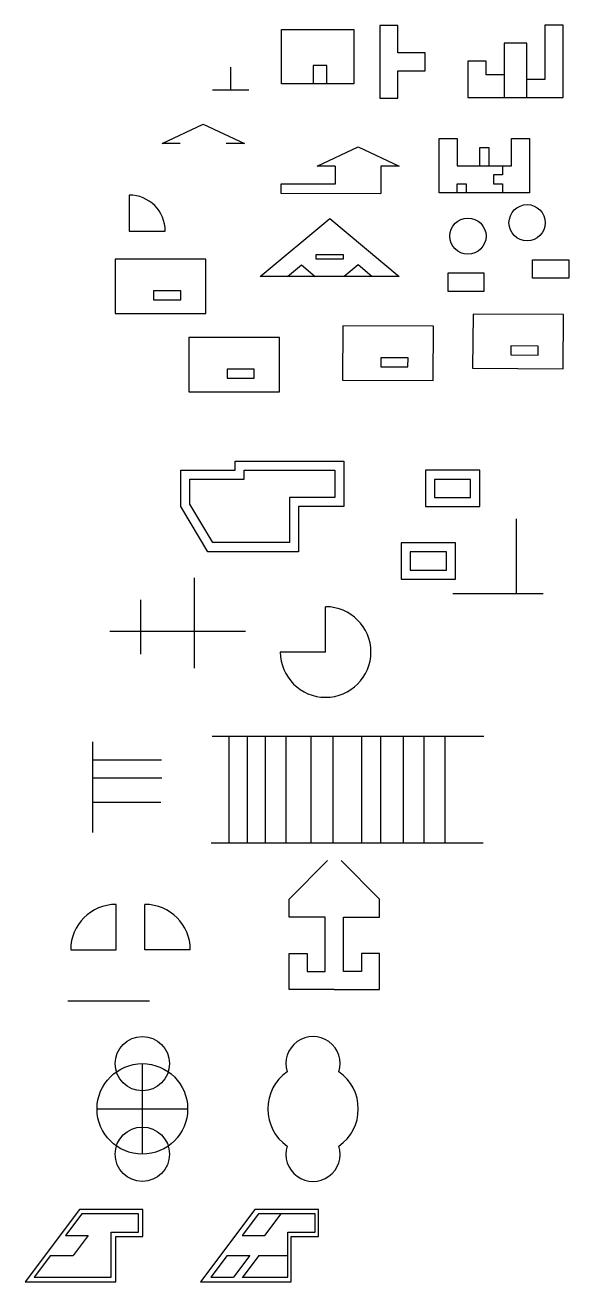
# Model space of a CAD drawing. Header units: metres. Extents: x 2355 to 2955, y 46 to 1434.
import ezdxf

# ---------------------------------------------------------------- set-up
doc = ezdxf.new("R2010")
doc.units = ezdxf.units.M

msp = doc.modelspace()

# ---------------------------------------------------------------- linework, layer by layer
for p, q in [((2909.1, 1414.2), (2884.1, 1414.2)), ((2884.1, 1414.2), (2884.1, 1354.2)), ((2909.1, 1354.2), (2909.1, 1414.2)), ((2688.3, 1389.4), (2673.3, 1389.4)), ((2673.3, 1389.4), (2673.3, 1369.4)), ((2688.3, 1369.4), (2688.3, 1389.4)), ((2864.1, 1394.2), (2844.1, 1394.2)), ((2844.1, 1394.2), (2844.1, 1354.2)), ((2864.1, 1379.2), (2864.1, 1394.2)), ((2884.1, 1379.2), (2864.1, 1379.2)), ((2562.3, 1362.6), (2582.3, 1362.6)), ((2582.3, 1362.6), (2602.3, 1362.6)), ((2506.6, 1303.6), (2552, 1324.7)), ((2552, 1324.7), (2597.3, 1303.6)), ((2526.6, 1303.6), (2506.6, 1303.6)), ((2597.3, 1303.6), (2577.3, 1303.6)), ((2697.6, 1278.5), (2697.6, 1258.5)), ((2768, 1278.3), (2748, 1278.3)), ((2748, 1278.3), (2748, 1248.3)), ((2882.2, 1278.9), (2882.2, 1268.9)), ((2882.2, 1268.9), (2872.2, 1268.9)), ((2872.2, 1268.9), (2872.2, 1258.9)), ((2697.6, 1258.5), (2637.6, 1258.5)), ((2637.6, 1258.5), (2637.6, 1258.5)), ((2637.6, 1258.5), (2637.6, 1248.5)), ((2872.2, 1258.9), (2882.2, 1258.9)), ((2882.2, 1258.9), (2882.2, 1248.9)), ((2637.6, 1248.5), (2748, 1248.3)), ((2912.2, 1248.9), (2812.2, 1248.9)), ((2614.9, 1156.4), (2691.5, 1220.7)), ((2691.5, 1220.7), (2768.1, 1156.4)), ((2768.1, 1156.4), (2614.9, 1156.4)), ((2897.5, 889), (2897.5, 806.3)), ((2541.8, 823.8), (2541.8, 723.8)), ((2827.3, 806.3), (2927.3, 806.3)), ((2482.8, 799.3), (2482.8, 739.3)), ((2687, 741.7), (2687, 791.7)), ((2448.7, 764.9), (2598.7, 764.9)), ((2687, 741.7), (2637, 741.7)), ((2429.7, 642.4), (2429.7, 542.4)), ((2561.7, 648.9), (2861.7, 648.9)), ((2580.1, 648.9), (2580.1, 530.8)), ((2600.4, 648.9), (2600.4, 530.8)), ((2620.3, 648.9), (2620.3, 530.8)), ((2642.9, 648.9), (2642.9, 530.8)), ((2670.5, 648.9), (2670.5, 530.8)), ((2695, 648.9), (2695, 530.8)), ((2726.6, 648.9), (2726.6, 530.8)), ((2747.5, 648.9), (2747.5, 530.8)), ((2772.6, 648.9), (2772.6, 530.8)), ((2795.5, 648.9), (2795.5, 530.8)), ((2818.6, 648.9), (2818.6, 530.8)), ((2580.1, 629.9), (2580.1, 629.9)), ((2580.1, 629.9), (2580.1, 629.9)), ((2429.7, 622.5), (2505.8, 622.5)), ((2429.7, 602.6), (2506.1, 602.6)), ((2429.7, 575.9), (2505.2, 575.9)), ((2695, 575.9), (2695, 575.9)), ((2560.8, 530.8), (2860.8, 530.8)), ((2455.6, 412.9), (2455.6, 462.9)), ((2487.6, 412.9), (2487.6, 462.9)), ((2405.6, 412.9), (2455.6, 412.9)), ((2537.6, 412.9), (2487.6, 412.9)), ((2402.6, 356.3), (2492.6, 356.3)), ((2484.7, 187), (2484.7, 287)), ((2434.7, 237), (2534.7, 237)), ((2619.8, 97), (2637.8, 121)), ((2399.8, 97), (2424.8, 97)), ((2424.8, 97), (2408.3, 75)), ((2594.8, 97), (2619.8, 97)), ((2603.3, 75), (2585.3, 51)), ((2613.3, 75), (2595, 50.6)), ((2613.3, 75), (2645.3, 75))]:
    msp.add_line(p, q)
for points in [[(2746.8, 1433.6), (2746.8, 1353.6), (2766.8, 1353.6), (2766.8, 1383.6), (2796.8, 1383.6), (2796.8, 1403.6), (2766.8, 1403.6), (2766.8, 1433.6), (2746.8, 1433.6)], [(2844.1, 1354.2), (2949.1, 1354.2), (2949.1, 1434.2), (2929.1, 1434.2), (2929.1, 1374.2), (2909.1, 1374.2)], [(2638.3, 1429.4), (2718.3, 1429.4), (2718.3, 1369.4), (2638.3, 1369.4), (2638.3, 1429.4)], [(2562.3, 1362.6), (2582.3, 1362.6), (2582.3, 1387.6)], [(2812.2, 1248.9), (2812.2, 1308.9), (2832.2, 1308.9), (2832.2, 1278.9), (2892.2, 1278.9), (2892.2, 1308.9), (2912.2, 1308.9), (2912.2, 1248.9)], [(2697.6, 1278.5), (2677.6, 1278.5), (2722.8, 1299.8), (2768, 1278.3)], [(2857.2, 1278.9), (2857.2, 1298.9), (2867.2, 1298.9), (2867.2, 1278.9)], [(2832.2, 1248.9), (2832.2, 1258.9), (2842.2, 1258.9), (2842.2, 1248.9)], [(2470, 1246.5), (2470, 1206.5), (2510, 1206.5)], [(2691.5, 1180.7), (2706.5, 1180.7), (2706.5, 1175.7), (2676.5, 1175.7), (2676.5, 1180.7), (2691.5, 1180.7)], [(2644.9, 1156.4), (2660.2, 1169.3), (2675.5, 1156.4)], [(2738.1, 1156.4), (2722.8, 1169.3), (2707.4, 1156.4)], [(2527, 902.5), (2527, 942.5), (2587, 942.5), (2587, 952.5), (2707, 952.5), (2707, 902.5), (2657, 902.5), (2657, 852.5), (2557, 852.5), (2527, 902.5)], [(2797.1, 942.4), (2797.1, 902.4), (2857.1, 902.4), (2857.1, 942.4), (2797.1, 942.4)], [(2696.6, 368.8), (2646.6, 368.8), (2646.6, 408.8), (2666.6, 408.8), (2666.6, 388.8), (2686.6, 388.8), (2686.6, 448.8), (2646.6, 448.8), (2646.6, 468.8), (2689, 511.3)], [(2696.6, 368.8), (2746.6, 368.8), (2746.6, 408.8), (2726.6, 408.8), (2726.6, 388.8), (2706.6, 388.8), (2706.6, 448.8), (2746.6, 448.8), (2746.6, 468.8), (2704.2, 511.3)], [(2355.3, 46), (2455.3, 46), (2455.3, 96), (2485.3, 96), (2485.3, 126), (2415.3, 126), (2355.3, 46)], [(2549, 46), (2649, 46), (2649, 96), (2679, 96), (2679, 126), (2609, 126), (2549, 46)], [(2383.3, 75), (2365.3, 51), (2450.3, 51), (2450.3, 101), (2480.3, 101), (2480.3, 121), (2417.8, 121), (2399.8, 97)], [(2595.2, 51), (2645.3, 51), (2645.3, 101), (2675.3, 101), (2675.3, 121), (2612.8, 121), (2594.8, 97)], [(2383.3, 75), (2408.3, 75)], [(2578.3, 75), (2560.3, 51), (2585.3, 51)], [(2578.3, 75), (2603.3, 75)]]:
    msp.add_lwpolyline(points)
for points in [[(2454.8, 1115.8), (2554.8, 1115.8), (2554.8, 1175.8), (2454.8, 1175.8)], [(2955.5, 1154.8), (2915.5, 1154.8), (2915.5, 1174.8), (2955.5, 1174.8)], [(2821.9, 1140.3), (2861.9, 1140.3), (2861.9, 1160.3), (2821.9, 1160.3)], [(2497, 1130.7), (2527, 1130.7), (2527, 1140.7), (2497, 1140.7)], [(2849.3, 1055.1), (2949.3, 1054.4), (2949.7, 1114.4), (2849.7, 1115)], [(2705.6, 1042.1), (2805.6, 1041.5), (2806, 1101.5), (2706, 1102.1)], [(2536.1, 1029.2), (2636.1, 1029.2), (2636.1, 1089.2), (2536.1, 1089.2)], [(2891.6, 1069.8), (2921.6, 1069.6), (2921.6, 1079.6), (2891.6, 1079.8)], [(2747.9, 1056.8), (2777.9, 1056.6), (2778, 1066.6), (2748, 1066.8)], [(2578.3, 1044.2), (2608.3, 1044.2), (2608.3, 1054.2), (2578.3, 1054.2)], [(2537, 905.2), (2537, 932.5), (2597, 932.5), (2597, 942.5), (2697, 942.5), (2697, 912.5), (2647, 912.5), (2647, 862.5), (2562.6, 862.5)], [(2807.1, 932.4), (2807.1, 912.4), (2847.1, 912.4), (2847.1, 932.4)], [(2770.3, 822.3), (2830.3, 822.3), (2830.3, 862.3), (2770.3, 862.3)], [(2780.3, 832.3), (2820.3, 832.3), (2820.3, 852.3), (2780.3, 852.3)]]:
    msp.add_lwpolyline(points, close=True)
for centre, radius in [((2909.4, 1215.9), 20), ((2844.1, 1201.1), 20), ((2484.7, 287), 30), ((2484.7, 237), 50), ((2484.7, 187), 30)]:
    msp.add_circle(centre, radius)
for centre, radius, start, end in [((2470, 1206.5), 40, 0, 90), ((2687, 741.7), 50, 180, 90), ((2455.6, 412.9), 50, 90, 180), ((2487.6, 412.9), 50, 0, 90), ((2673.1, 287), 30, 342.5424, 197.4576), ((2673.1, 237), 50, 124.9152, 235.0848), ((2673.1, 237), 50, 304.9152, 55.0848), ((2673.1, 187), 30, 162.5424, 17.4576)]:
    msp.add_arc(centre, radius, start, end)

doc.saveas('drawing.dxf')
